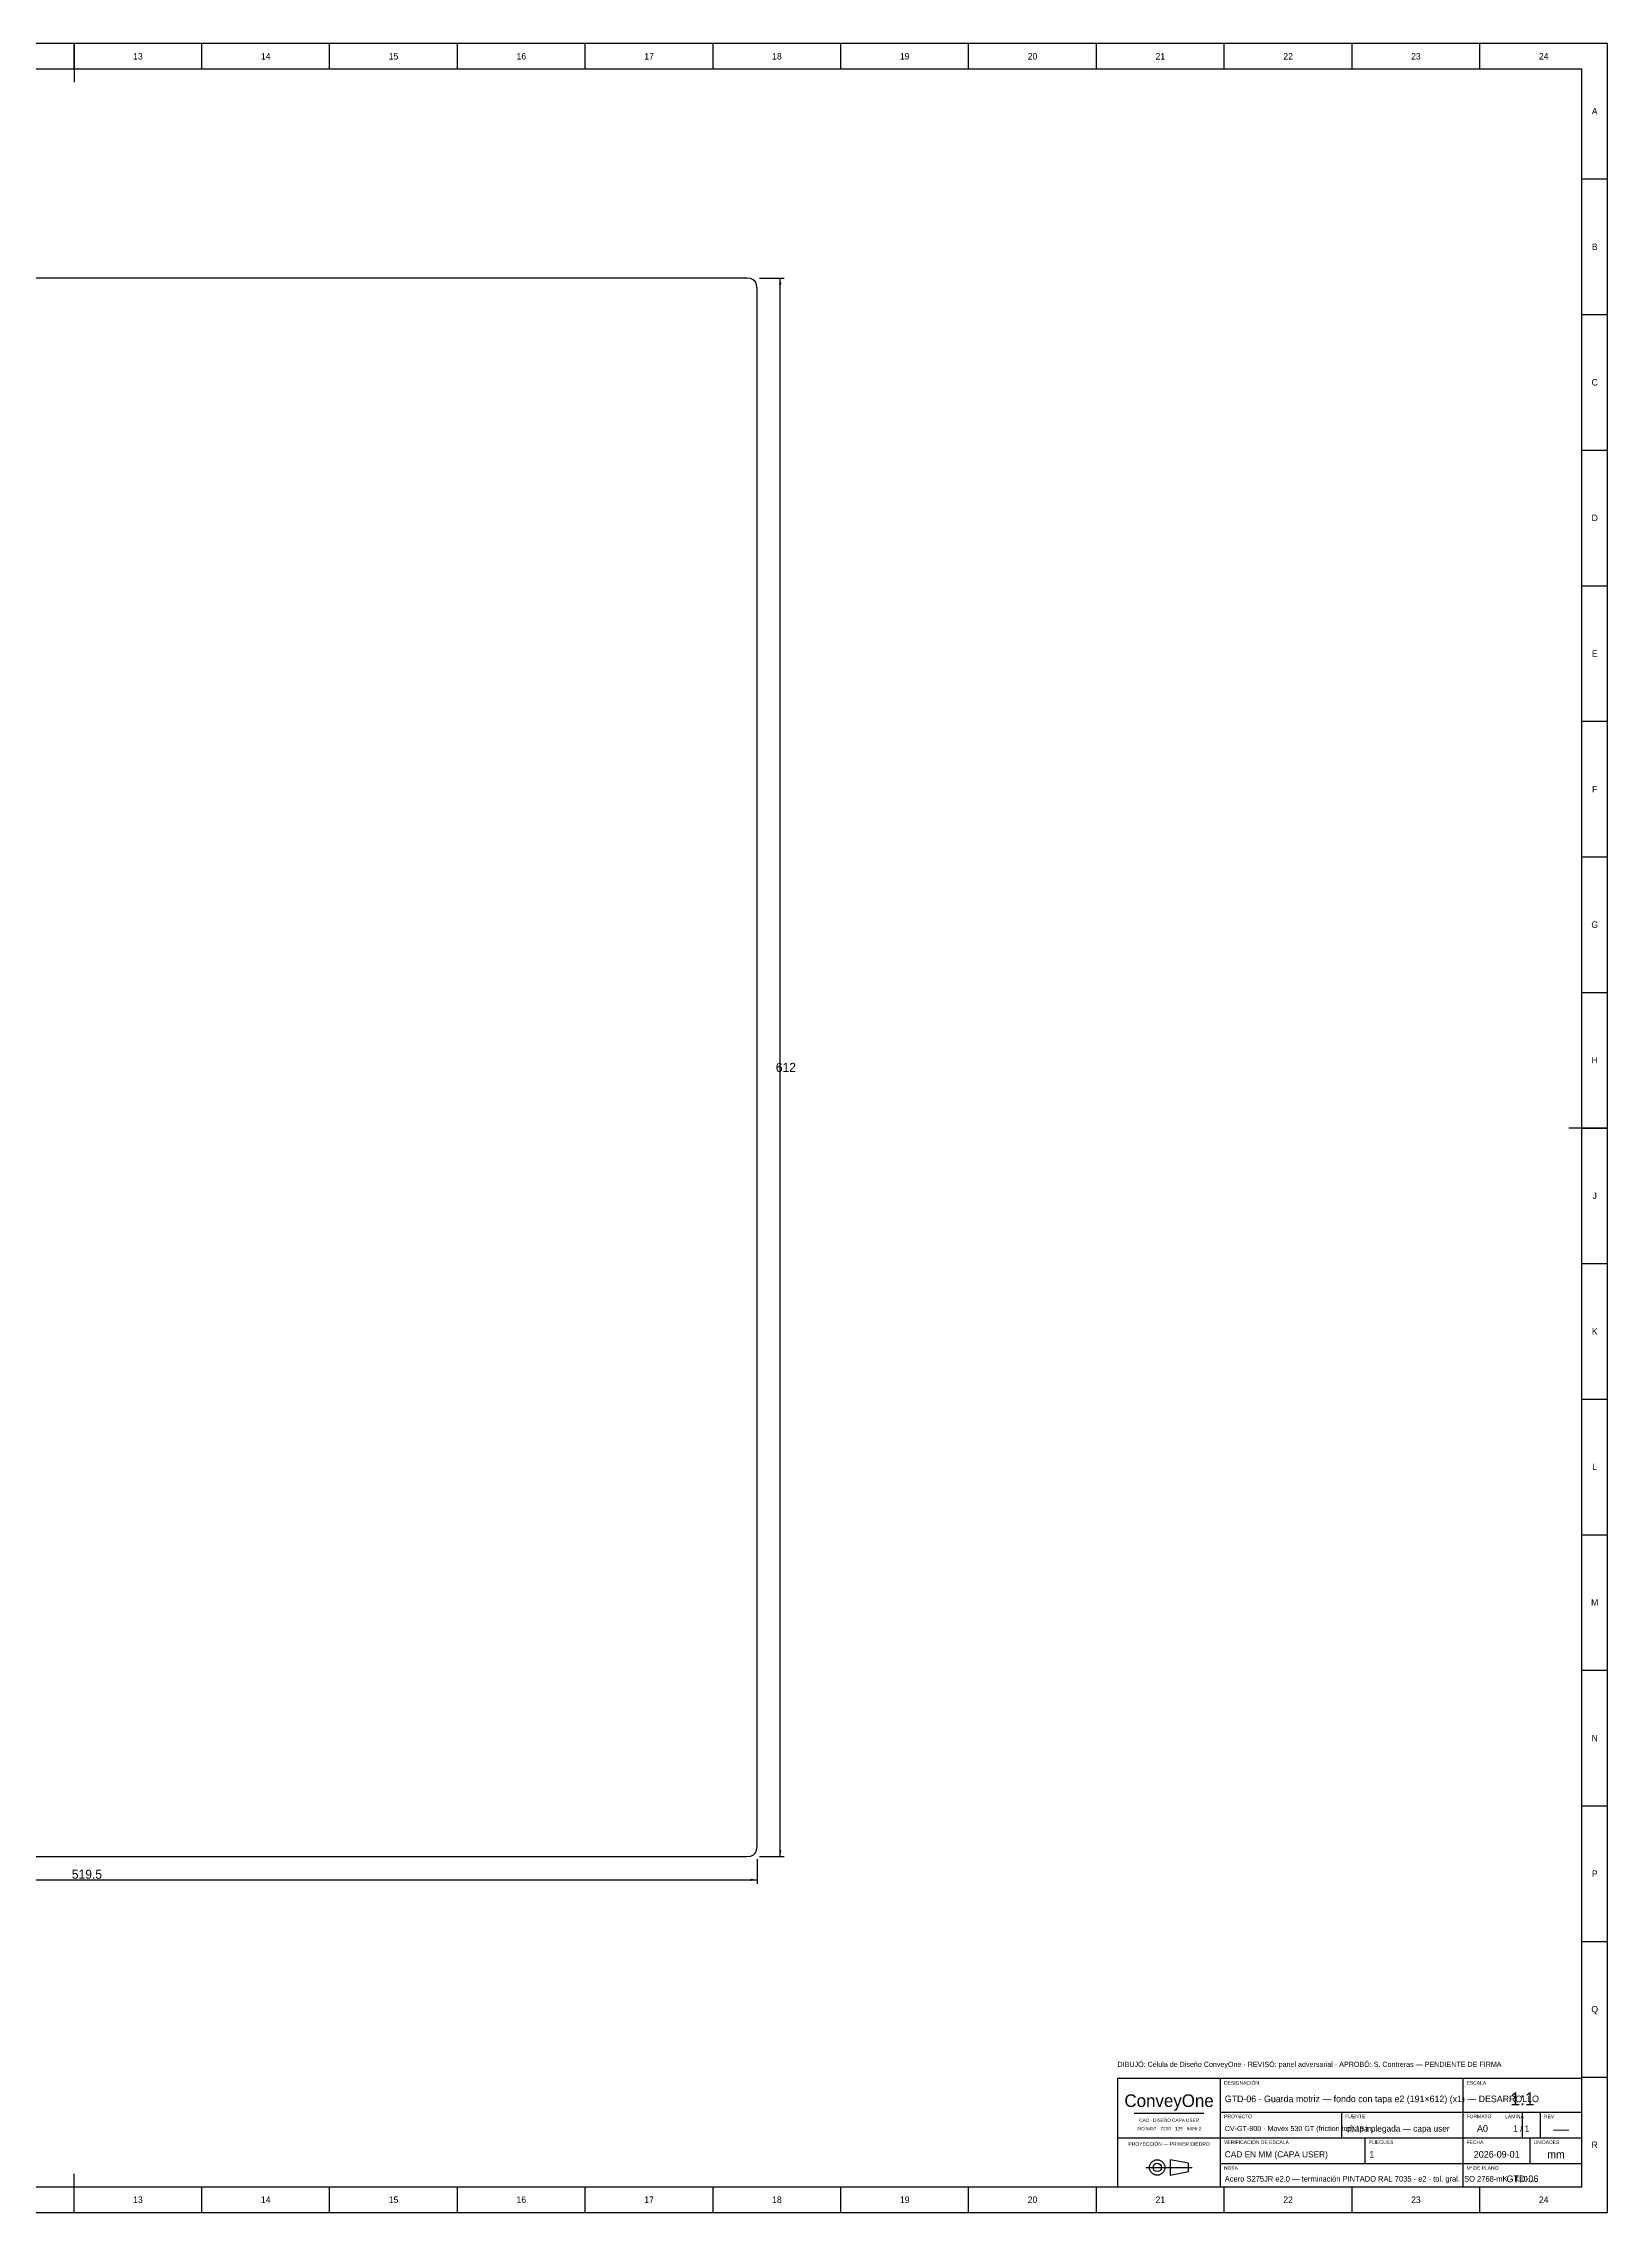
# Model space of a CAD drawing. Extents: x 0 to 1189, y 0 to 841.
# Drawn here: x 583 to 1189, y 0 to 841 of the extents above; entities that cross this region are included whole.
import ezdxf
from ezdxf.enums import TextEntityAlignment as Align

# ---------------------------------------------------------------- set-up
doc = ezdxf.new("R2010")
doc.units = 0
for name, color, linetype in [('COTAS', 7, 'CONTINUOUS'), ('FINA', 7, 'CONTINUOUS'), ('NORMA', 7, 'CONTINUOUS'), ('TEXTO', 7, 'CONTINUOUS'), ('VISIBLE', 7, 'CONTINUOUS')]:
    doc.layers.add(name, color=color, linetype=linetype)

msp = doc.modelspace()

# ---------------------------------------------------------------- linework, layer by layer
at = {"layer": 'COTAS'}
for p, q in [((860.26, 750), (869.76, 750)), ((868.26, 138), (868.26, 750)), ((859.26, 137), (859.26, 127.5)), ((860.26, 138), (869.76, 138)), ((339.74, 129), (859.26, 129))]:
    msp.add_line(p, q, dxfattribs=at)
for points in [[(868.26, 750), (868.71, 747.5), (867.81, 747.5)], [(868.26, 138), (868.71, 140.5), (867.81, 140.5)], [(859.26, 129), (856.76, 129.45), (856.76, 128.55)]]:
    msp.add_solid(points, dxfattribs=at)
at = {"layer": 'FINA'}
for p, q in [((1189, 841), (0, 841)), ((594.5, 831), (594.5, 841)), ((644.0417, 831), (644.0417, 841)), ((693.5833, 831), (693.5833, 841)), ((743.125, 831), (743.125, 841)), ((792.6667, 831), (792.6667, 841)), ((842.2083, 831), (842.2083, 841)), ((891.75, 831), (891.75, 841)), ((941.2917, 831), (941.2917, 841)), ((990.8333, 831), (990.8333, 841)), ((1040.375, 831), (1040.375, 841)), ((1089.9167, 831), (1089.9167, 841)), ((1139.4583, 831), (1139.4583, 841)), ((1189, 0), (1189, 841)), ((1179, 788.4375), (1189, 788.4375)), ((1179, 735.875), (1189, 735.875)), ((1179, 683.3125), (1189, 683.3125)), ((1179, 630.75), (1189, 630.75)), ((1179, 578.1875), (1189, 578.1875)), ((1179, 525.625), (1189, 525.625)), ((1179, 473.0625), (1189, 473.0625)), ((1179, 420.5), (1189, 420.5)), ((1179, 367.9375), (1189, 367.9375)), ((1179, 315.375), (1189, 315.375)), ((1179, 262.8125), (1189, 262.8125)), ((1179, 210.25), (1189, 210.25)), ((1179, 157.6875), (1189, 157.6875)), ((1179, 105.125), (1189, 105.125)), ((1179, 52.5625), (1189, 52.5625)), ((1005.5, 38.6), (1032.5, 38.6)), ((1039, 39), (1133, 39)), ((1086, 29), (1086, 39)), ((1133, 39), (1179, 39)), ((1156, 29), (1156, 39)), ((1163, 29), (1163, 39)), ((999, 29), (1039, 29)), ((1039, 29), (1133, 29)), ((1095, 19), (1095, 29)), ((1133, 29), (1179, 29)), ((1159, 19), (1159, 29)), ((1010.03, 17.5), (1027.97, 17.5)), ((1039, 19), (1133, 19)), ((1133, 19), (1179, 19)), ((594.5, 0), (594.5, 10)), ((644.0417, 0), (644.0417, 10)), ((693.5833, 0), (693.5833, 10)), ((743.125, 0), (743.125, 10)), ((792.6667, 0), (792.6667, 10)), ((842.2083, 0), (842.2083, 10)), ((891.75, 0), (891.75, 10)), ((941.2917, 0), (941.2917, 10)), ((990.8333, 0), (990.8333, 10)), ((1040.375, 0), (1040.375, 10)), ((1089.9167, 0), (1089.9167, 10)), ((1139.4583, 0), (1139.4583, 10)), ((0, 0), (1189, 0))]:
    msp.add_line(p, q, dxfattribs=at)
at = {"layer": 'NORMA'}
for p, q in [((594.5, 841), (594.5, 826)), ((1179, 831), (20, 831)), ((1179, 10), (1179, 831)), ((1189, 420.5), (1174, 420.5)), ((1179, 52), (999, 52)), ((999, 52), (999, 10)), ((1039, 10), (1039, 52)), ((1133, 10), (1133, 52)), ((1179, 10), (1179, 52)), ((20, 10), (1179, 10)), ((594.5, 0), (594.5, 15)), ((999, 10), (1179, 10))]:
    msp.add_line(p, q, dxfattribs=at)
at = {"layer": 'TEXTO'}
for p, q in [((1026.59, 19.11), (1019.46, 20.49)), ((1019.46, 20.49), (1019.46, 14.51)), ((1026.59, 15.89), (1026.59, 19.11)), ((1019.46, 14.51), (1026.59, 15.89))]:
    msp.add_line(p, q, dxfattribs=at)
for radius in [2.99, 1.61]:
    msp.add_circle((1014.4, 17.5), radius, dxfattribs=at)
at = {"layer": 'VISIBLE'}
for p, q in [((855.26, 750), (343.74, 750)), ((856.7, 749.84), (855.26, 750)), ((857.82, 749.36), (856.7, 749.84)), ((858.62, 748.56), (857.82, 749.36)), ((859.1, 747.44), (858.62, 748.56)), ((859.26, 746), (859.1, 747.44)), ((859.26, 142), (859.26, 746)), ((343.74, 138), (855.26, 138)), ((855.26, 138), (856.7, 138.16)), ((856.7, 138.16), (857.82, 138.64)), ((857.82, 138.64), (858.62, 139.44)), ((858.62, 139.44), (859.1, 140.56)), ((859.1, 140.56), (859.26, 142))]:
    msp.add_line(p, q, dxfattribs=at)

# ---------------------------------------------------------------- texts
at = {"layer": 'COTAS'}
for s, p in [('612', (870.46, 444)), ('519.5', (599.5, 131.2))]:
    msp.add_text(s, height=3.5, dxfattribs=at).set_placement(p, align=Align.MIDDLE_CENTER)
at = {"layer": 'TEXTO'}
for s, height, p in [('13', 2.5, (619.2708, 836)), ('14', 2.5, (668.8125, 836)), ('15', 2.5, (718.3542, 836)), ('16', 2.5, (767.8958, 836)), ('17', 2.5, (817.4375, 836)), ('18', 2.5, (866.9792, 836)), ('19', 2.5, (916.5208, 836)), ('20', 2.5, (966.0625, 836)), ('21', 2.5, (1015.6042, 836)), ('22', 2.5, (1065.1458, 836)), ('23', 2.5, (1114.6875, 836)), ('24', 2.5, (1164.2292, 836)), ('A', 2.5, (1184, 814.7188)), ('B', 2.5, (1184, 762.1563)), ('C', 2.5, (1184, 709.5938)), ('D', 2.5, (1184, 657.0313)), ('E', 2.5, (1184, 604.4688)), ('F', 2.5, (1184, 551.9063)), ('G', 2.5, (1184, 499.3438)), ('H', 2.5, (1184, 446.7813)), ('J', 2.5, (1184, 394.2188)), ('K', 2.5, (1184, 341.6563)), ('L', 2.5, (1184, 289.0938)), ('M', 2.5, (1184, 236.5313)), ('N', 2.5, (1184, 183.9688)), ('P', 2.5, (1184, 131.4063)), ('Q', 2.5, (1184, 78.8438)), ('ConveyOne', 4.9, (1019, 43.4)), ('1:1', 5, (1156, 44.1)), ('CAD · DISEÑO CAPA USER', 1.3, (1019, 35.8)), ('A0', 2.6, (1140.5, 32.6)), ('1 / 1', 2.4, (1155.5, 32.6)), ('PROYECCIÓN — PRIMER DIEDRO', 1.4, (1019, 26.6)), ('ISO 5457 · 7200 · 129 · 5456-2', 1.3, (1019, 32.6)), ('—', 4.6, (1171, 32.6)), ('R', 2.5, (1184, 26.2813)), ('2026-09-01', 2.6, (1146, 22.6)), ('mm', 3, (1169, 22.6)), ('GTD-06', 2.6, (1156, 13.1)), ('13', 2.5, (619.2708, 5)), ('14', 2.5, (668.8125, 5)), ('15', 2.5, (718.3542, 5)), ('16', 2.5, (767.8958, 5)), ('17', 2.5, (817.4375, 5)), ('18', 2.5, (866.9792, 5)), ('19', 2.5, (916.5208, 5)), ('20', 2.5, (966.0625, 5)), ('21', 2.5, (1015.6042, 5)), ('22', 2.5, (1065.1458, 5)), ('23', 2.5, (1114.6875, 5)), ('24', 2.5, (1164.2292, 5))]:
    msp.add_text(s, height=height, dxfattribs=at).set_placement(p, align=Align.MIDDLE_CENTER)
for s, height, p in [('DIBUJÓ: Célula de Diseño ConveyOne · REVISÓ: panel adversarial · APROBÓ: S. Contreras — PENDIENTE DE FIRMA', 2, (999, 56.5)), ('DESIGNACIÓN', 1.4, (1040.3, 49.6)), ('ESCALA', 1.4, (1134.3, 49.6)), ('PROYECTO', 1.4, (1040.3, 36.6)), ('FUENTE', 1.4, (1087.3, 36.6)), ('FORMATO', 1.4, (1134.3, 36.6)), ('LÁMINA', 1.4, (1149.3, 36.6)), ('REV', 1.4, (1164.3, 36.6)), ('VERIFICACIÓN DE ESCALA', 1.4, (1040.3, 26.6)), ('PLIEGUES', 1.4, (1096.3, 26.6)), ('FECHA', 1.4, (1134.3, 26.6)), ('UNIDADES', 1.4, (1160.3, 26.6)), ('NOTA', 1.4, (1040.3, 16.6)), ('Nº DE PLANO', 1.4, (1134.3, 16.6))]:
    msp.add_text(s, height=height, dxfattribs=at).set_placement(p)
for s, height, p in [('GTD-06 · Guarda motriz — fondo con tapa e2 (191×612) (x1) — DESARROLLO', 2.5584, (1040.6, 44.1)), ('CV-GT-800 · Movex 530 GT (friction top) 18 in…', 2, (1040.6, 32.6)), ('chapa plegada — capa user', 2.4, (1087.6, 32.6)), ('CAD EN MM (CAPA USER)', 2.4, (1040.6, 22.6)), ('1', 2.6, (1096.6, 22.6)), ('Acero S275JR e2.0 — terminación PINTADO RAL 7035 · e2 · tol. gral. ISO 2768-mK · K=0.…', 2.1785, (1040.6, 13.1))]:
    msp.add_text(s, height=height, dxfattribs=at).set_placement(p, align=Align.MIDDLE_LEFT)

doc.saveas('drawing.dxf')
